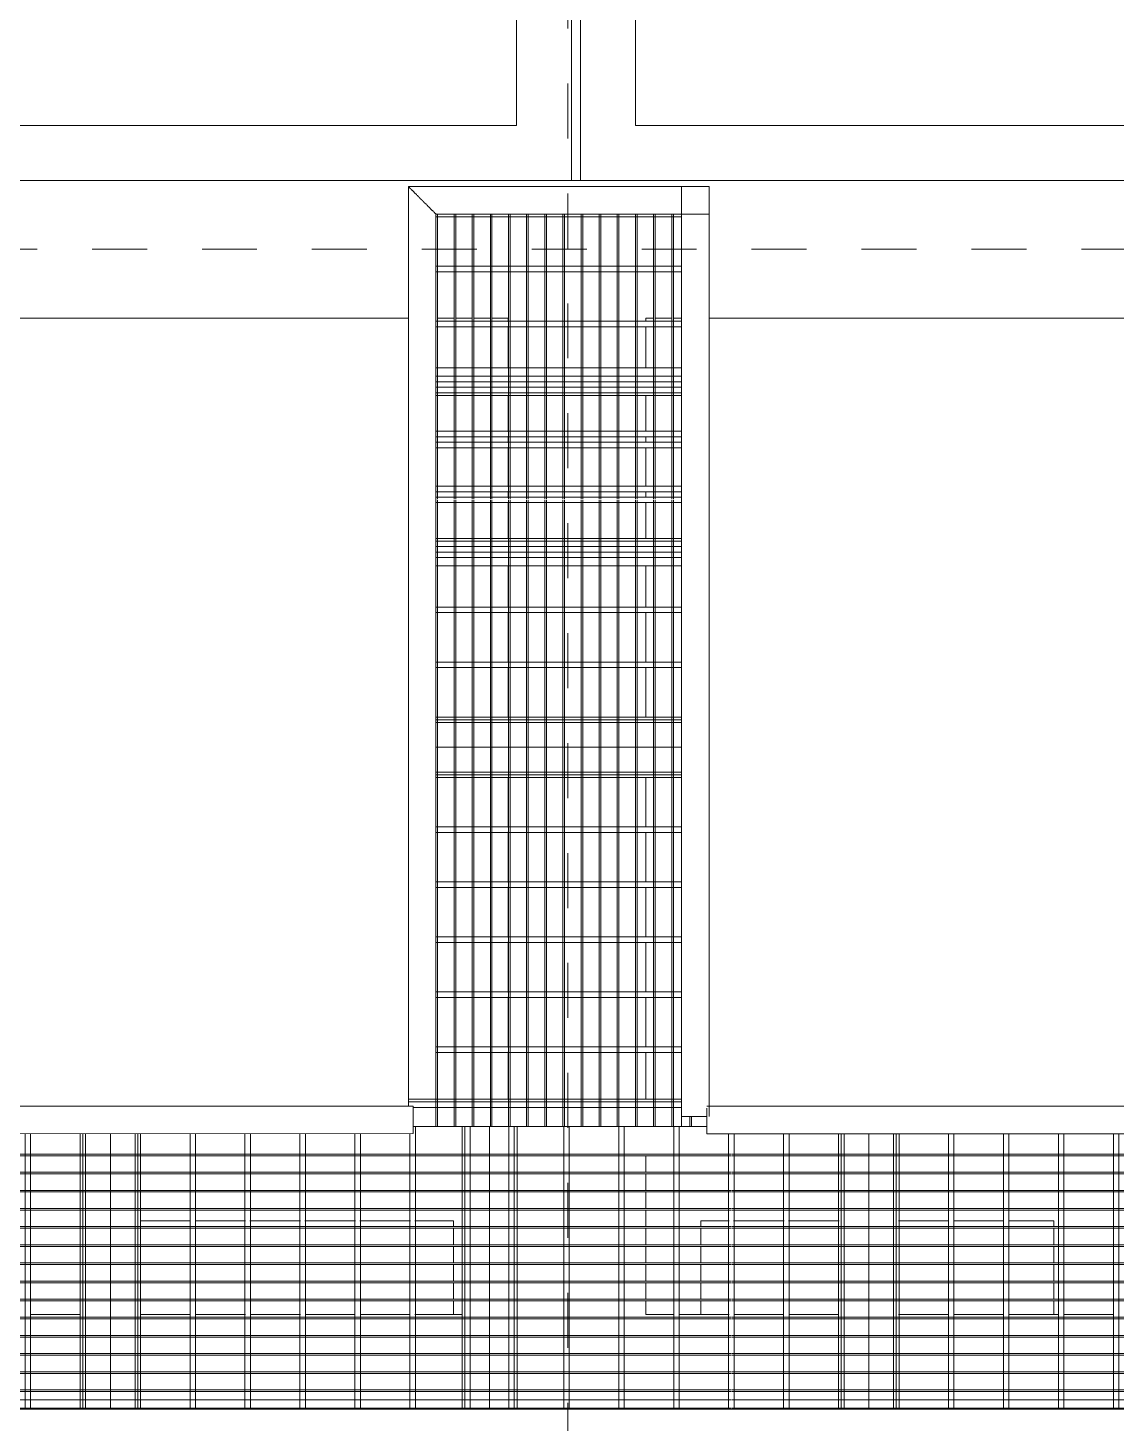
# Model space of a CAD drawing. Header units: metres. Extents: x -43 to 80, y -185 to 8.
# Drawn here: x 43.108 to 45.088, y -134.005 to -131.467 of the extents above; entities that cross this region are included whole.
import ezdxf

# ---------------------------------------------------------------- set-up
doc = ezdxf.new("R2010")
doc.units = ezdxf.units.M
doc.linetypes.add('Grid Line', pattern=[0.022225, 0.0127, -0.003175, 0.003175, -0.003175])
for name, color, linetype, lineweight in [('A-FLOR-HRAL', 7, 'Continuous', 9), ('A-GENM', 7, 'Continuous', 9), ('A-WALL', 7, 'Continuous', 9), ('S-GRID', 7, 'Continuous', 9)]:
    doc.layers.add(name, color=color, linetype=linetype, lineweight=lineweight)

# ---------------------------------------------------------------- blocks, each defined once
blk = doc.blocks.new('M_RVR_Grating - 0_547 x 0_69-V55-N02-ESTANQUE CABECERA')
at = {"layer": 'A-GENM'}
for p, q in [((-0.2235, 0.345), (-0.2606, 0.345)), ((0.2407, 0.345), (-0.2606, 0.345)), ((-0.2235, 0.345), (-0.2235, 0.0965)), ((-0.2205, 0.345), (-0.2235, 0.345)), ((-0.2235, 0.0965), (-0.2235, 0.345)), ((-0.2205, 0.0965), (-0.2205, 0.345)), ((-0.1905, 0.345), (-0.1905, 0.0965)), ((-0.1875, 0.345), (-0.1905, 0.345)), ((-0.1875, 0.0965), (-0.1875, 0.345)), ((-0.1575, 0.345), (-0.1575, 0.0965)), ((-0.1545, 0.345), (-0.1575, 0.345)), ((-0.1545, 0.0965), (-0.1545, 0.345)), ((-0.1245, 0.345), (-0.1245, 0.0965)), ((-0.1215, 0.345), (-0.1245, 0.345)), ((-0.1215, 0.0965), (-0.1215, 0.345)), ((-0.0915, 0.345), (-0.0915, 0.0965)), ((-0.0885, 0.345), (-0.0915, 0.345)), ((-0.0885, 0.0965), (-0.0885, 0.345)), ((-0.0585, 0.345), (-0.0585, 0.0965)), ((-0.0555, 0.345), (-0.0585, 0.345)), ((-0.0555, 0.0965), (-0.0555, 0.345)), ((-0.0255, 0.345), (-0.0255, 0.0965)), ((-0.0225, 0.345), (-0.0255, 0.345)), ((-0.0225, 0.0965), (-0.0225, 0.345)), ((0.0075, 0.345), (0.0075, 0.0965)), ((0.0105, 0.345), (0.0075, 0.345)), ((0.0105, 0.0965), (0.0105, 0.345)), ((0.0405, 0.345), (0.0405, 0.0965)), ((0.0435, 0.345), (0.0405, 0.345)), ((0.0435, 0.0965), (0.0435, 0.345)), ((0.0735, 0.345), (0.0735, 0.0965)), ((0.0765, 0.345), (0.0735, 0.345)), ((0.0765, 0.0965), (0.0765, 0.345)), ((0.1065, 0.345), (0.1065, 0.0965)), ((0.1095, 0.345), (0.1065, 0.345)), ((0.1095, 0.0965), (0.1095, 0.345)), ((0.1395, 0.345), (0.1395, 0.0965)), ((0.1425, 0.345), (0.1395, 0.345)), ((0.1425, 0.0965), (0.1425, 0.345)), ((0.1725, 0.345), (0.1725, 0.0965)), ((0.1755, 0.345), (0.1725, 0.345)), ((0.1755, 0.0965), (0.1755, 0.345)), ((0.2055, 0.345), (0.2055, 0.0965)), ((0.2085, 0.345), (0.2055, 0.345)), ((0.2085, 0.0965), (0.2085, 0.345)), ((0.2235, 0.345), (0.2235, 0.0965)), ((0.2407, 0.345), (0.2235, 0.345)), ((0.2385, 0.345), (0.2385, 0.0965)), ((0.2407, 0.345), (0.2385, 0.345)), ((0.2407, 0.3), (-0.2606, 0.3)), ((-0.2606, 0.295), (0.2407, 0.295)), ((-0.2606, 0.29), (0.2407, 0.29)), ((0.2407, 0.2), (-0.2606, 0.2)), ((-0.2606, 0.19), (0.2407, 0.19)), ((0.2407, 0.1), (-0.2606, 0.1)), ((-0.2606, 0.09), (0.2407, 0.09)), ((-0.2235, 0.0951), (-0.2235, -0.345)), ((-0.2235, -0.345), (-0.2235, 0.0951)), ((-0.2205, -0.345), (-0.2205, 0.0951)), ((-0.1905, 0.0952), (-0.1905, -0.345)), ((-0.1875, -0.345), (-0.1875, 0.0952)), ((-0.1575, 0.0953), (-0.1575, -0.345)), ((-0.1545, -0.345), (-0.1545, 0.0953)), ((-0.1245, 0.095), (-0.1245, -0.345)), ((-0.1215, -0.345), (-0.1215, 0.095)), ((-0.0915, 0.095), (-0.0915, -0.345)), ((-0.0885, -0.345), (-0.0885, 0.095)), ((-0.0585, 0.095), (-0.0585, -0.345)), ((-0.0555, -0.345), (-0.0555, 0.095)), ((-0.0255, 0.095), (-0.0255, -0.345)), ((-0.0225, -0.345), (-0.0225, 0.095)), ((0.0075, 0.095), (0.0075, -0.345)), ((0.0105, -0.345), (0.0105, 0.095)), ((0.0405, 0.095), (0.0405, -0.345)), ((0.0435, -0.345), (0.0435, 0.095)), ((0.0735, 0.095), (0.0735, -0.345)), ((0.0765, -0.345), (0.0765, 0.095)), ((0.1065, 0.095), (0.1065, -0.345)), ((0.1095, -0.345), (0.1095, 0.095)), ((0.1395, 0.095), (0.1395, -0.345)), ((0.1425, -0.345), (0.1425, 0.095)), ((0.1725, 0.095), (0.1725, -0.345)), ((0.1755, -0.345), (0.1755, 0.095)), ((0.2055, 0.095), (0.2055, -0.345)), ((0.2085, -0.345), (0.2085, 0.095)), ((0.2235, 0.095), (0.2235, -0.345)), ((0.2385, 0.095), (0.2385, -0.345)), ((-0.2735, 0.0503), (-0.2735, -0.345)), ((0.2407, 0), (-0.2735, 0)), ((-0.2735, -0.01), (0.2407, -0.01)), ((0.2407, -0.1), (-0.2735, -0.1)), ((-0.2735, -0.11), (0.2407, -0.11)), ((0.2407, -0.2), (-0.2735, -0.2)), ((-0.2735, -0.21), (0.2407, -0.21)), ((0.2407, -0.295), (-0.2735, -0.295)), ((-0.2735, -0.295), (-0.2735, -0.345)), ((0.2407, -0.3), (-0.2735, -0.3)), ((-0.2735, -0.31), (0.2407, -0.31)), ((-0.2735, -0.345), (-0.2235, -0.345)), ((-0.2735, -0.345), (0.2407, -0.345)), ((-0.2235, -0.345), (-0.2205, -0.345)), ((-0.1905, -0.345), (-0.1875, -0.345)), ((-0.1575, -0.345), (-0.1545, -0.345)), ((-0.1245, -0.345), (-0.1215, -0.345)), ((-0.0915, -0.345), (-0.0885, -0.345)), ((-0.0585, -0.345), (-0.0555, -0.345)), ((-0.0255, -0.345), (-0.0225, -0.345)), ((0.0075, -0.345), (0.0105, -0.345)), ((0.0405, -0.345), (0.0435, -0.345)), ((0.0735, -0.345), (0.0765, -0.345)), ((0.1065, -0.345), (0.1095, -0.345)), ((0.1395, -0.345), (0.1425, -0.345)), ((0.1725, -0.345), (0.1755, -0.345)), ((0.2055, -0.345), (0.2085, -0.345)), ((0.2235, -0.345), (0.2407, -0.345)), ((0.2385, -0.345), (0.2407, -0.345))]:
    blk.add_line(p, q, dxfattribs=at)
blk = doc.blocks.new('M_RVR_Grating - 0_547 x 0_69-V56-N02-ESTANQUE CABECERA')
at = {"layer": 'A-GENM'}
for p, q in [((-0.2235, 0.345), (-0.2735, 0.345)), ((-0.2735, 0.345), (-0.2735, 0.2058)), ((0.2407, 0.345), (-0.2735, 0.345)), ((-0.2735, 0.345), (-0.2735, 0.295)), ((-0.2205, 0.345), (-0.2235, 0.345)), ((-0.2235, 0.345), (-0.2235, -0.345)), ((-0.2235, -0.345), (-0.2235, 0.345)), ((-0.2205, -0.345), (-0.2205, 0.345)), ((-0.1875, 0.345), (-0.1905, 0.345)), ((-0.1905, 0.345), (-0.1905, -0.345)), ((-0.1875, -0.345), (-0.1875, 0.345)), ((-0.1545, 0.345), (-0.1575, 0.345)), ((-0.1575, 0.345), (-0.1575, -0.345)), ((-0.1545, -0.345), (-0.1545, 0.345)), ((-0.1215, 0.345), (-0.1245, 0.345)), ((-0.1245, 0.345), (-0.1245, -0.345)), ((-0.1215, -0.345), (-0.1215, 0.345)), ((-0.0885, 0.345), (-0.0915, 0.345)), ((-0.0915, 0.345), (-0.0915, -0.345)), ((-0.0885, -0.345), (-0.0885, 0.345)), ((-0.0555, 0.345), (-0.0585, 0.345)), ((-0.0585, 0.345), (-0.0585, -0.345)), ((-0.0555, -0.345), (-0.0555, 0.345)), ((-0.0225, 0.345), (-0.0255, 0.345)), ((-0.0255, 0.345), (-0.0255, -0.345)), ((-0.0225, -0.345), (-0.0225, 0.345)), ((0.0105, 0.345), (0.0075, 0.345)), ((0.0075, 0.345), (0.0075, -0.345)), ((0.0105, -0.345), (0.0105, 0.345)), ((0.0435, 0.345), (0.0405, 0.345)), ((0.0405, 0.345), (0.0405, -0.345)), ((0.0435, -0.345), (0.0435, 0.345)), ((0.0765, 0.345), (0.0735, 0.345)), ((0.0735, 0.345), (0.0735, -0.345)), ((0.0765, -0.345), (0.0765, 0.345)), ((0.1095, 0.345), (0.1065, 0.345)), ((0.1065, 0.345), (0.1065, -0.345)), ((0.1095, -0.345), (0.1095, 0.345)), ((0.1425, 0.345), (0.1395, 0.345)), ((0.1395, 0.345), (0.1395, -0.345)), ((0.1425, -0.345), (0.1425, 0.345)), ((0.1755, 0.345), (0.1725, 0.345)), ((0.1725, 0.345), (0.1725, -0.345)), ((0.1755, -0.345), (0.1755, 0.345)), ((0.2085, 0.345), (0.2055, 0.345)), ((0.2055, 0.345), (0.2055, -0.345)), ((0.2085, -0.345), (0.2085, 0.345)), ((0.2407, 0.345), (0.2235, 0.345)), ((0.2235, 0.345), (0.2235, -0.345)), ((0.2407, 0.345), (0.2385, 0.345)), ((0.2385, 0.345), (0.2385, -0.345)), ((0.2407, 0.31), (-0.2735, 0.31)), ((-0.2735, 0.3), (0.2407, 0.3)), ((-0.2735, 0.295), (0.2407, 0.295)), ((0.2407, 0.21), (-0.2735, 0.21)), ((-0.2606, 0.2), (0.2407, 0.2)), ((0.2407, 0.11), (-0.2606, 0.11)), ((-0.2606, 0.1), (0.2407, 0.1)), ((0.2407, 0.01), (-0.2606, 0.01)), ((-0.2606, 0), (0.2407, 0)), ((0.2407, -0.09), (-0.2607, -0.09)), ((-0.2607, -0.1), (0.2407, -0.1)), ((0.2407, -0.19), (-0.2607, -0.19)), ((-0.2607, -0.2), (0.2407, -0.2)), ((0.2407, -0.29), (-0.2607, -0.29)), ((0.2407, -0.295), (-0.2607, -0.295)), ((-0.2607, -0.3), (0.2407, -0.3)), ((-0.2607, -0.345), (-0.2235, -0.345)), ((-0.2607, -0.345), (0.2407, -0.345)), ((-0.2235, -0.345), (-0.2205, -0.345)), ((-0.1905, -0.345), (-0.1875, -0.345)), ((-0.1575, -0.345), (-0.1545, -0.345)), ((-0.1245, -0.345), (-0.1215, -0.345)), ((-0.0915, -0.345), (-0.0885, -0.345)), ((-0.0585, -0.345), (-0.0555, -0.345)), ((-0.0255, -0.345), (-0.0225, -0.345)), ((0.0075, -0.345), (0.0105, -0.345)), ((0.0405, -0.345), (0.0435, -0.345)), ((0.0735, -0.345), (0.0765, -0.345)), ((0.1065, -0.345), (0.1095, -0.345)), ((0.1395, -0.345), (0.1425, -0.345)), ((0.1725, -0.345), (0.1755, -0.345)), ((0.2055, -0.345), (0.2085, -0.345)), ((0.2235, -0.345), (0.2407, -0.345)), ((0.2385, -0.345), (0.2407, -0.345))]:
    blk.add_line(p, q, dxfattribs=at)
blk = doc.blocks.new('M_RVR_Grating - 0_547 x 0_69-V58-N02-ESTANQUE CABECERA')
at = {"layer": 'A-GENM'}
for p, q in [((-0.2235, 0.345), (-0.2607, 0.345)), ((0.2407, 0.345), (-0.2607, 0.345)), ((-0.2235, 0.345), (-0.2235, -0.345)), ((-0.2205, 0.345), (-0.2235, 0.345)), ((-0.2235, -0.345), (-0.2235, 0.345)), ((-0.2205, -0.345), (-0.2205, 0.345)), ((-0.1905, 0.345), (-0.1905, -0.345)), ((-0.1875, 0.345), (-0.1905, 0.345)), ((-0.1875, -0.345), (-0.1875, 0.345)), ((-0.1575, 0.345), (-0.1575, -0.345)), ((-0.1545, 0.345), (-0.1575, 0.345)), ((-0.1545, -0.345), (-0.1545, 0.345)), ((-0.1245, 0.345), (-0.1245, -0.345)), ((-0.1215, 0.345), (-0.1245, 0.345)), ((-0.1215, -0.345), (-0.1215, 0.345)), ((-0.0915, 0.345), (-0.0915, -0.345)), ((-0.0885, 0.345), (-0.0915, 0.345)), ((-0.0885, -0.345), (-0.0885, 0.345)), ((-0.0585, 0.345), (-0.0585, -0.345)), ((-0.0555, 0.345), (-0.0585, 0.345)), ((-0.0555, -0.345), (-0.0555, 0.345)), ((-0.0255, 0.345), (-0.0255, -0.345)), ((-0.0225, 0.345), (-0.0255, 0.345)), ((-0.0225, -0.345), (-0.0225, 0.345)), ((0.0075, 0.345), (0.0075, -0.345)), ((0.0105, 0.345), (0.0075, 0.345)), ((0.0105, -0.345), (0.0105, 0.345)), ((0.0405, 0.345), (0.0405, -0.345)), ((0.0435, 0.345), (0.0405, 0.345)), ((0.0435, -0.345), (0.0435, 0.345)), ((0.0735, 0.345), (0.0735, -0.345)), ((0.0765, 0.345), (0.0735, 0.345)), ((0.0765, -0.345), (0.0765, 0.345)), ((0.1065, 0.345), (0.1065, -0.345)), ((0.1095, 0.345), (0.1065, 0.345)), ((0.1095, -0.345), (0.1095, 0.345)), ((0.1395, 0.345), (0.1395, -0.345)), ((0.1425, 0.345), (0.1395, 0.345)), ((0.1425, -0.345), (0.1425, 0.345)), ((0.1725, 0.345), (0.1725, -0.345)), ((0.1755, 0.345), (0.1725, 0.345)), ((0.1755, -0.345), (0.1755, 0.345)), ((0.2055, 0.345), (0.2055, -0.345)), ((0.2085, 0.345), (0.2055, 0.345)), ((0.2085, -0.345), (0.2085, 0.345)), ((0.2235, 0.345), (0.2235, -0.345)), ((0.2407, 0.345), (0.2235, 0.345)), ((0.2385, 0.345), (0.2385, -0.345)), ((0.2407, 0.345), (0.2385, 0.345)), ((0.2407, 0.3), (-0.2607, 0.3)), ((-0.2607, 0.295), (0.2407, 0.295)), ((-0.2607, 0.29), (0.2407, 0.29)), ((0.2407, 0.2), (-0.2608, 0.2)), ((-0.2608, 0.19), (0.2407, 0.19)), ((0.2407, 0.1), (-0.2608, 0.1)), ((-0.2608, 0.09), (0.2407, 0.09)), ((0.2411, 0), (-0.2608, 0)), ((-0.2608, -0.01), (0.2411, -0.01)), ((0.2411, -0.1), (-0.2608, -0.1)), ((-0.2608, -0.11), (0.2411, -0.11)), ((0.2411, -0.2), (-0.2609, -0.2)), ((-0.2609, -0.21), (0.2411, -0.21)), ((0.2411, -0.295), (-0.2609, -0.295)), ((0.2411, -0.3), (-0.2609, -0.3)), ((-0.2609, -0.31), (0.2411, -0.31)), ((-0.2609, -0.345), (-0.2235, -0.345)), ((-0.2609, -0.345), (0.241, -0.345)), ((-0.2235, -0.345), (-0.2205, -0.345)), ((-0.1905, -0.345), (-0.1875, -0.345)), ((-0.1575, -0.345), (-0.1545, -0.345)), ((-0.1245, -0.345), (-0.1215, -0.345)), ((-0.0915, -0.345), (-0.0885, -0.345)), ((-0.0585, -0.345), (-0.0555, -0.345)), ((-0.0255, -0.345), (-0.0225, -0.345)), ((0.0075, -0.345), (0.0105, -0.345)), ((0.0405, -0.345), (0.0435, -0.345)), ((0.0735, -0.345), (0.0765, -0.345)), ((0.1065, -0.345), (0.1095, -0.345)), ((0.1395, -0.345), (0.1425, -0.345)), ((0.1725, -0.345), (0.1755, -0.345)), ((0.2055, -0.345), (0.2085, -0.345)), ((0.2235, -0.345), (0.241, -0.345)), ((0.2385, -0.345), (0.241, -0.345))]:
    blk.add_line(p, q, dxfattribs=at)
blk = doc.blocks.new('M_RVR_Grating - 0_547 x 0_69-V61-N02-ESTANQUE CABECERA')
at = {"layer": 'A-GENM'}
for p, q in [((-0.2235, 0.345), (-0.2606, 0.345)), ((0.2407, 0.345), (-0.2606, 0.345)), ((-0.2205, 0.345), (-0.2235, 0.345)), ((-0.2235, 0.345), (-0.2235, -0.345)), ((-0.2235, -0.345), (-0.2235, 0.345)), ((-0.2205, -0.345), (-0.2205, 0.345)), ((-0.1875, 0.345), (-0.1905, 0.345)), ((-0.1905, 0.345), (-0.1905, -0.345)), ((-0.1875, -0.345), (-0.1875, 0.345)), ((-0.1545, 0.345), (-0.1575, 0.345)), ((-0.1575, 0.345), (-0.1575, -0.345)), ((-0.1545, -0.345), (-0.1545, 0.345)), ((-0.1215, 0.345), (-0.1245, 0.345)), ((-0.1245, 0.345), (-0.1245, -0.345)), ((-0.1215, -0.345), (-0.1215, 0.345)), ((-0.0885, 0.345), (-0.0915, 0.345)), ((-0.0915, 0.345), (-0.0915, -0.345)), ((-0.0885, -0.345), (-0.0885, 0.345)), ((-0.0555, 0.345), (-0.0585, 0.345)), ((-0.0585, 0.345), (-0.0585, -0.345)), ((-0.0555, -0.345), (-0.0555, 0.345)), ((-0.0225, 0.345), (-0.0255, 0.345)), ((-0.0255, 0.345), (-0.0255, -0.345)), ((-0.0225, -0.345), (-0.0225, 0.345)), ((0.0105, 0.345), (0.0075, 0.345)), ((0.0075, 0.345), (0.0075, -0.345)), ((0.0105, -0.345), (0.0105, 0.345)), ((0.0435, 0.345), (0.0405, 0.345)), ((0.0405, 0.345), (0.0405, -0.345)), ((0.0435, -0.345), (0.0435, 0.345)), ((0.0765, 0.345), (0.0735, 0.345)), ((0.0735, 0.345), (0.0735, -0.345)), ((0.0765, -0.345), (0.0765, 0.345)), ((0.1095, 0.345), (0.1065, 0.345)), ((0.1065, 0.345), (0.1065, -0.345)), ((0.1095, -0.345), (0.1095, 0.345)), ((0.1425, 0.345), (0.1395, 0.345)), ((0.1395, 0.345), (0.1395, -0.345)), ((0.1425, -0.345), (0.1425, 0.345)), ((0.1755, 0.345), (0.1725, 0.345)), ((0.1725, 0.345), (0.1725, -0.345)), ((0.1755, -0.345), (0.1755, 0.345)), ((0.2085, 0.345), (0.2055, 0.345)), ((0.2055, 0.345), (0.2055, -0.345)), ((0.2085, -0.345), (0.2085, 0.345)), ((0.2407, 0.345), (0.2235, 0.345)), ((0.2235, 0.345), (0.2235, -0.345)), ((0.2407, 0.345), (0.2385, 0.345)), ((0.2385, 0.345), (0.2385, -0.345)), ((0.2407, 0.31), (-0.2606, 0.31)), ((-0.2606, 0.3), (0.2407, 0.3)), ((-0.2606, 0.295), (0.2407, 0.295)), ((0.2407, 0.21), (-0.2606, 0.21)), ((-0.2606, 0.2), (0.2407, 0.2)), ((0.2407, 0.11), (-0.2606, 0.11)), ((-0.2606, 0.1), (0.2407, 0.1)), ((0.2407, 0.01), (-0.2606, 0.01)), ((-0.2606, 0), (0.2407, 0)), ((0.2407, -0.09), (-0.2606, -0.09)), ((-0.2606, -0.1), (0.2407, -0.1)), ((0.2407, -0.19), (-0.2606, -0.19)), ((-0.2606, -0.2), (0.2407, -0.2)), ((0.2407, -0.29), (-0.2606, -0.29)), ((0.2407, -0.295), (-0.2606, -0.295)), ((-0.2606, -0.3), (0.2407, -0.3)), ((-0.2606, -0.345), (-0.2235, -0.345)), ((-0.2606, -0.345), (0.2407, -0.345)), ((-0.2235, -0.345), (-0.2205, -0.345)), ((-0.1905, -0.345), (-0.1875, -0.345)), ((-0.1575, -0.345), (-0.1545, -0.345)), ((-0.1245, -0.345), (-0.1215, -0.345)), ((-0.0915, -0.345), (-0.0885, -0.345)), ((-0.0585, -0.345), (-0.0555, -0.345)), ((-0.0255, -0.345), (-0.0225, -0.345)), ((0.0075, -0.345), (0.0105, -0.345)), ((0.0405, -0.345), (0.0435, -0.345)), ((0.0735, -0.345), (0.0765, -0.345)), ((0.1065, -0.345), (0.1095, -0.345)), ((0.1395, -0.345), (0.1425, -0.345)), ((0.1725, -0.345), (0.1755, -0.345)), ((0.2055, -0.345), (0.2085, -0.345)), ((0.2235, -0.345), (0.2407, -0.345)), ((0.2385, -0.345), (0.2407, -0.345))]:
    blk.add_line(p, q, dxfattribs=at)
blk = doc.blocks.new('Railing - Railing-2175270-N02-ESTANQUE CABECERA')
at = {"layer": 'A-FLOR-HRAL'}
for p, q in [((-58.9666, -119.7346), (-58.9882, -119.776)), ((-56.0362, -121.2584), (-58.9651, -119.7316)), ((-58.9882, -119.776), (-56.0593, -121.3027))]:
    blk.add_line(p, q, dxfattribs=at)
blk = doc.blocks.new('Railing - Railing-2175300-N02-ESTANQUE CABECERA')
at = {"layer": 'A-FLOR-HRAL'}
blk.add_line((-53.504, -123.2001), (-65.2191, -117.0933), dxfattribs=at)
blk = doc.blocks.new('M_Equipo superior area bomba - M_Equipo superior area bomba-2180695-N02-ESTANQUE CABECERA')
at = {"layer": 'A-GENM'}
for p, q in [((0, 3.9822), (0, 0)), ((3.71, 0), (3.71, 3.9822)), ((0.1, 0.1), (0.1, 3.8822)), ((3.61, 3.8822), (3.61, 0.1)), ((3.61, 0.1), (0.1, 0.1))]:
    blk.add_line(p, q, dxfattribs=at)
blk = doc.blocks.new('M_RVR_Grating - 0_547 x 0_69-V76-N02-ESTANQUE CABECERA')
at = {"layer": 'A-GENM'}
for p, q in [((-0.2205, 0.345), (-0.2235, 0.345)), ((0.2238, 0.345), (-0.223, 0.345)), ((-0.2205, -0.345), (-0.2205, 0.345)), ((-0.1905, 0.345), (-0.1905, -0.345)), ((-0.1875, 0.345), (-0.1905, 0.345)), ((-0.1875, -0.345), (-0.1875, 0.345)), ((-0.1575, 0.345), (-0.1575, -0.345)), ((-0.1545, 0.345), (-0.1575, 0.345)), ((-0.1545, -0.345), (-0.1545, 0.345)), ((-0.1245, 0.345), (-0.1245, -0.345)), ((-0.1215, 0.345), (-0.1245, 0.345)), ((-0.1215, -0.345), (-0.1215, 0.345)), ((-0.0915, 0.345), (-0.0915, -0.345)), ((-0.0885, 0.345), (-0.0915, 0.345)), ((-0.0885, -0.345), (-0.0885, 0.345)), ((-0.0585, 0.345), (-0.0585, -0.345)), ((-0.0555, 0.345), (-0.0585, 0.345)), ((-0.0555, -0.345), (-0.0555, 0.345)), ((-0.0255, 0.345), (-0.0255, -0.345)), ((-0.0225, 0.345), (-0.0255, 0.345)), ((-0.0225, -0.345), (-0.0225, 0.345)), ((0.0075, 0.345), (0.0075, -0.345)), ((0.0105, 0.345), (0.0075, 0.345)), ((0.0105, -0.345), (0.0105, 0.345)), ((0.0405, 0.345), (0.0405, -0.345)), ((0.0435, 0.345), (0.0405, 0.345)), ((0.0435, -0.345), (0.0435, 0.345)), ((0.0735, 0.345), (0.0735, -0.345)), ((0.0765, 0.345), (0.0735, 0.345)), ((0.0765, -0.345), (0.0765, 0.345)), ((0.1065, 0.345), (0.1065, -0.345)), ((0.1095, 0.345), (0.1065, 0.345)), ((0.1095, -0.345), (0.1095, 0.345)), ((0.1395, 0.345), (0.1395, -0.345)), ((0.1425, 0.345), (0.1395, 0.345)), ((0.1425, -0.345), (0.1425, 0.345)), ((0.1725, 0.345), (0.1725, -0.345)), ((0.1755, 0.345), (0.1725, 0.345)), ((0.1755, -0.345), (0.1755, 0.345)), ((0.2055, 0.345), (0.2055, -0.345)), ((0.2085, 0.345), (0.2055, 0.345)), ((0.2085, -0.345), (0.2085, 0.345)), ((0.2238, 0.3), (-0.223, 0.3)), ((-0.223, 0.295), (0.2238, 0.295)), ((-0.223, 0.29), (0.2238, 0.29)), ((0.2238, 0.2), (-0.223, 0.2)), ((-0.223, 0.19), (0.2238, 0.19)), ((0.2237, 0.1), (-0.223, 0.1)), ((-0.223, 0.09), (0.2237, 0.09)), ((0.2237, 0), (-0.223, 0)), ((-0.223, -0.01), (0.2237, -0.01)), ((0.2236, -0.1), (-0.223, -0.1)), ((-0.223, -0.11), (0.2236, -0.11)), ((0.2236, -0.2), (-0.223, -0.2)), ((-0.223, -0.21), (0.2236, -0.21)), ((-0.2735, -0.295), (-0.2735, -0.3079)), ((-0.2735, -0.295), (-0.2735, -0.3079)), ((0.2235, -0.3), (-0.2735, -0.3)), ((-0.2235, -0.295), (-0.2235, -0.345)), ((-0.2235, -0.345), (-0.2235, -0.295)), ((0.2235, -0.295), (-0.223, -0.295)), ((-0.2651, -0.31), (0.2235, -0.31)), ((0.2235, -0.3267), (0.2235, -0.345)), ((0.2385, -0.3267), (0.2385, -0.345)), ((0.2415, -0.345), (0.2415, -0.3267)), ((-0.2651, -0.345), (-0.2235, -0.345)), ((-0.2651, -0.345), (0.2694, -0.345)), ((-0.2235, -0.345), (-0.2205, -0.345)), ((-0.1905, -0.345), (-0.1875, -0.345)), ((-0.1575, -0.345), (-0.1545, -0.345)), ((-0.1245, -0.345), (-0.1215, -0.345)), ((-0.0915, -0.345), (-0.0885, -0.345)), ((-0.0585, -0.345), (-0.0555, -0.345)), ((-0.0255, -0.345), (-0.0225, -0.345)), ((0.0075, -0.345), (0.0105, -0.345)), ((0.0405, -0.345), (0.0435, -0.345)), ((0.0735, -0.345), (0.0765, -0.345)), ((0.1065, -0.345), (0.1095, -0.345)), ((0.1395, -0.345), (0.1425, -0.345)), ((0.1725, -0.345), (0.1755, -0.345)), ((0.2055, -0.345), (0.2085, -0.345)), ((0.2235, -0.345), (0.2694, -0.345)), ((0.2385, -0.345), (0.2415, -0.345))]:
    blk.add_line(p, q, dxfattribs=at)
blk = doc.blocks.new('M_RVR_Grating - 0_547 x 0_69-V77-N02-ESTANQUE CABECERA')
at = {"layer": 'A-GENM'}
for p, q in [((-0.2205, 0.345), (-0.2235, 0.345)), ((0.2235, 0.345), (-0.223, 0.345)), ((-0.2205, 0.1067), (-0.2205, 0.345)), ((-0.1875, 0.345), (-0.1905, 0.345)), ((-0.1905, 0.345), (-0.1905, 0.1067)), ((-0.1875, 0.1067), (-0.1875, 0.345)), ((-0.1545, 0.345), (-0.1575, 0.345)), ((-0.1575, 0.345), (-0.1575, 0.1067)), ((-0.1545, 0.1067), (-0.1545, 0.345)), ((-0.1215, 0.345), (-0.1245, 0.345)), ((-0.1245, 0.345), (-0.1245, 0.1067)), ((-0.1215, 0.1067), (-0.1215, 0.345)), ((-0.0885, 0.345), (-0.0915, 0.345)), ((-0.0915, 0.345), (-0.0915, 0.1067)), ((-0.0885, 0.1067), (-0.0885, 0.345)), ((-0.0555, 0.345), (-0.0585, 0.345)), ((-0.0585, 0.345), (-0.0585, 0.1067)), ((-0.0555, 0.1067), (-0.0555, 0.345)), ((-0.0225, 0.345), (-0.0255, 0.345)), ((-0.0255, 0.345), (-0.0255, 0.1067)), ((-0.0225, 0.1067), (-0.0225, 0.345)), ((0.0105, 0.345), (0.0075, 0.345)), ((0.0075, 0.345), (0.0075, 0.1067)), ((0.0105, 0.1067), (0.0105, 0.345)), ((0.0435, 0.345), (0.0405, 0.345)), ((0.0405, 0.345), (0.0405, 0.1067)), ((0.0435, 0.1067), (0.0435, 0.345)), ((0.0765, 0.345), (0.0735, 0.345)), ((0.0735, 0.345), (0.0735, 0.1067)), ((0.0765, 0.1067), (0.0765, 0.345)), ((0.1095, 0.345), (0.1065, 0.345)), ((0.1065, 0.345), (0.1065, 0.1067)), ((0.1095, 0.1067), (0.1095, 0.345)), ((0.1425, 0.345), (0.1395, 0.345)), ((0.1395, 0.345), (0.1395, 0.1067)), ((0.1425, 0.1067), (0.1425, 0.345)), ((0.1755, 0.345), (0.1725, 0.345)), ((0.1725, 0.345), (0.1725, 0.1067)), ((0.1755, 0.1067), (0.1755, 0.345)), ((0.2085, 0.345), (0.2055, 0.345)), ((0.2055, 0.345), (0.2055, 0.1067)), ((0.2085, 0.1067), (0.2085, 0.345)), ((0.2235, 0.31), (-0.223, 0.31)), ((-0.223, 0.3), (0.2235, 0.3)), ((-0.223, 0.295), (0.2235, 0.295)), ((0.2235, 0.21), (-0.223, 0.21)), ((-0.223, 0.2), (0.2235, 0.2)), ((0.2235, 0.11), (-0.223, 0.11)), ((-0.2205, -0.345), (-0.2205, 0.105)), ((-0.1905, 0.105), (-0.1905, -0.345)), ((-0.1875, -0.345), (-0.1875, 0.105)), ((-0.1575, 0.105), (-0.1575, -0.345)), ((-0.1545, -0.345), (-0.1545, 0.105)), ((-0.1245, 0.105), (-0.1245, -0.345)), ((-0.1215, -0.345), (-0.1215, 0.105)), ((-0.0915, 0.105), (-0.0915, -0.345)), ((-0.0885, -0.345), (-0.0885, 0.105)), ((-0.0585, 0.105), (-0.0585, -0.345)), ((-0.0555, -0.345), (-0.0555, 0.105)), ((-0.0255, 0.105), (-0.0255, -0.345)), ((-0.0225, -0.345), (-0.0225, 0.105)), ((0.0075, 0.105), (0.0075, -0.345)), ((0.0105, -0.345), (0.0105, 0.105)), ((0.0405, 0.105), (0.0405, -0.345)), ((0.0435, -0.345), (0.0435, 0.105)), ((0.0735, 0.105), (0.0735, -0.345)), ((0.0765, -0.345), (0.0765, 0.105)), ((0.1065, 0.105), (0.1065, -0.345)), ((0.1095, -0.345), (0.1095, 0.105)), ((0.1395, 0.1053), (0.1395, -0.345)), ((0.1425, -0.345), (0.1425, 0.1053)), ((0.1725, 0.1052), (0.1725, -0.345)), ((0.1755, -0.345), (0.1755, 0.1052)), ((0.2055, 0.1052), (0.2055, -0.345)), ((0.2085, -0.345), (0.2085, 0.1052)), ((-0.223, 0.1), (0.2235, 0.1)), ((0.2235, 0.01), (-0.223, 0.01)), ((-0.223, 0), (0.2235, 0)), ((0.2235, -0.09), (-0.223, -0.09)), ((-0.223, -0.1), (0.2235, -0.1)), ((0.2235, -0.19), (-0.223, -0.19)), ((-0.223, -0.2), (0.2235, -0.2)), ((0.2235, -0.29), (-0.223, -0.29)), ((0.2235, -0.295), (-0.223, -0.295)), ((-0.223, -0.3), (0.2235, -0.3)), ((-0.2235, -0.345), (-0.2205, -0.345)), ((-0.223, -0.345), (0.2238, -0.345)), ((-0.1905, -0.345), (-0.1875, -0.345)), ((-0.1575, -0.345), (-0.1545, -0.345)), ((-0.1245, -0.345), (-0.1215, -0.345)), ((-0.0915, -0.345), (-0.0885, -0.345)), ((-0.0585, -0.345), (-0.0555, -0.345)), ((-0.0255, -0.345), (-0.0225, -0.345)), ((0.0075, -0.345), (0.0105, -0.345)), ((0.0405, -0.345), (0.0435, -0.345)), ((0.0735, -0.345), (0.0765, -0.345)), ((0.1065, -0.345), (0.1095, -0.345)), ((0.1395, -0.345), (0.1425, -0.345)), ((0.1725, -0.345), (0.1755, -0.345)), ((0.2055, -0.345), (0.2085, -0.345))]:
    blk.add_line(p, q, dxfattribs=at)
blk = doc.blocks.new('M_RVR_Grating - 0_547 x 0_69-V78-N02-ESTANQUE CABECERA')
at = {"layer": 'A-GENM'}
for p, q in [((-0.223, 0.29), (0.2235, 0.29)), ((-0.2205, -0.2233), (-0.2205, 0.295)), ((-0.1905, 0.2951), (-0.1905, -0.2233)), ((-0.1875, -0.2233), (-0.1875, 0.2951)), ((-0.1575, 0.2951), (-0.1575, -0.2233)), ((-0.1545, -0.2233), (-0.1545, 0.2951)), ((-0.1245, 0.295), (-0.1245, -0.2233)), ((-0.1215, -0.2233), (-0.1215, 0.295)), ((-0.0915, 0.295), (-0.0915, -0.2233)), ((-0.0885, -0.2233), (-0.0885, 0.295)), ((-0.0585, 0.295), (-0.0585, -0.2233)), ((-0.0555, -0.2233), (-0.0555, 0.295)), ((-0.0255, 0.295), (-0.0255, -0.2233)), ((-0.0225, -0.2233), (-0.0225, 0.295)), ((0.0075, 0.295), (0.0075, -0.2233)), ((0.0105, -0.2233), (0.0105, 0.295)), ((0.0405, 0.295), (0.0405, -0.2233)), ((0.0435, -0.2233), (0.0435, 0.295)), ((0.0735, 0.295), (0.0735, -0.2233)), ((0.0765, -0.2233), (0.0765, 0.295)), ((0.1065, 0.295), (0.1065, -0.2233)), ((0.1095, -0.2233), (0.1095, 0.295)), ((0.1395, 0.295), (0.1395, -0.2233)), ((0.1425, -0.2233), (0.1425, 0.295)), ((0.1725, 0.295), (0.1725, -0.2233)), ((0.1755, -0.2233), (0.1755, 0.295)), ((0.2055, 0.295), (0.2055, -0.2233)), ((0.2085, -0.2233), (0.2085, 0.295)), ((0.2235, 0.2), (-0.223, 0.2)), ((-0.223, 0.19), (0.2235, 0.19)), ((0.2235, 0.1), (-0.223, 0.1)), ((-0.223, 0.09), (0.2235, 0.09)), ((0.2235, 0), (-0.223, 0)), ((-0.223, -0.01), (0.2235, -0.01)), ((0.2235, -0.1), (-0.223, -0.1)), ((-0.223, -0.11), (0.2235, -0.11)), ((0.2235, -0.2), (-0.223, -0.2)), ((-0.223, -0.21), (0.2235, -0.21)), ((-0.2205, -0.345), (-0.2205, -0.225)), ((-0.1905, -0.225), (-0.1905, -0.345)), ((-0.1875, -0.345), (-0.1875, -0.225)), ((-0.1575, -0.225), (-0.1575, -0.345)), ((-0.1545, -0.345), (-0.1545, -0.225)), ((-0.1245, -0.225), (-0.1245, -0.345)), ((-0.1215, -0.345), (-0.1215, -0.225)), ((-0.0915, -0.225), (-0.0915, -0.345)), ((-0.0885, -0.345), (-0.0885, -0.225)), ((-0.0585, -0.225), (-0.0585, -0.345)), ((-0.0555, -0.345), (-0.0555, -0.225)), ((-0.0255, -0.225), (-0.0255, -0.345)), ((-0.0225, -0.345), (-0.0225, -0.225)), ((0.0075, -0.225), (0.0075, -0.345)), ((0.0105, -0.345), (0.0105, -0.225)), ((0.0405, -0.225), (0.0405, -0.345)), ((0.0435, -0.345), (0.0435, -0.225)), ((0.0735, -0.225), (0.0735, -0.345)), ((0.0765, -0.345), (0.0765, -0.225)), ((0.1065, -0.225), (0.1065, -0.345)), ((0.1095, -0.345), (0.1095, -0.225)), ((0.1395, -0.2247), (0.1395, -0.345)), ((0.1425, -0.345), (0.1425, -0.2247)), ((0.1725, -0.2248), (0.1725, -0.345)), ((0.1755, -0.345), (0.1755, -0.2248)), ((0.2055, -0.2248), (0.2055, -0.345)), ((0.2085, -0.345), (0.2085, -0.2248)), ((0.2235, -0.295), (-0.223, -0.295)), ((0.2235, -0.3), (-0.223, -0.3)), ((-0.223, -0.31), (0.2235, -0.31)), ((-0.2235, -0.345), (-0.2205, -0.345)), ((-0.223, -0.345), (0.2235, -0.345)), ((-0.1905, -0.345), (-0.1875, -0.345)), ((-0.1575, -0.345), (-0.1545, -0.345)), ((-0.1245, -0.345), (-0.1215, -0.345)), ((-0.0915, -0.345), (-0.0885, -0.345)), ((-0.0585, -0.345), (-0.0555, -0.345)), ((-0.0255, -0.345), (-0.0225, -0.345)), ((0.0075, -0.345), (0.0105, -0.345)), ((0.0405, -0.345), (0.0435, -0.345)), ((0.0735, -0.345), (0.0765, -0.345)), ((0.1065, -0.345), (0.1095, -0.345)), ((0.1395, -0.345), (0.1425, -0.345)), ((0.1725, -0.345), (0.1755, -0.345)), ((0.2055, -0.345), (0.2085, -0.345))]:
    blk.add_line(p, q, dxfattribs=at)
blk = doc.blocks.new('Railing - Railing-2188015-N02-ESTANQUE CABECERA')
at = {"layer": 'A-FLOR-HRAL'}
for p, q in [((-59.439, -119.4846), (-62.304, -117.9912)), ((-62.3271, -118.0355), (-59.4621, -119.5289)), ((-59.4621, -119.5289), (-59.439, -119.4846))]:
    blk.add_line(p, q, dxfattribs=at)
blk = doc.blocks.new('Railing - Railing-2188264-N02-ESTANQUE CABECERA')
at = {"layer": 'A-FLOR-HRAL'}
for p, q in [((-58.6732, -117.9972), (-59.4405, -119.4692)), ((-58.1881, -118.2501), (-58.6732, -117.9972)), ((-59.3962, -119.4924), (-58.652, -118.0647)), ((-58.652, -118.0647), (-58.2112, -118.2944)), ((-58.2112, -118.2944), (-58.1881, -118.2501)), ((-59.4405, -119.4692), (-59.3962, -119.4924))]:
    blk.add_line(p, q, dxfattribs=at)
blk.add_open_spline([(-58.6732, -117.9972), (-58.6732, -117.9972), (-58.673, -117.9978), (-58.6724, -117.9997), (-58.6718, -118.0017), (-58.6712, -118.0037), (-58.6706, -118.0056), (-58.6699, -118.0076), (-58.6691, -118.0104), (-58.6681, -118.0134), (-58.6673, -118.016), (-58.6666, -118.018), (-58.666, -118.0201), (-58.6653, -118.0222), (-58.6647, -118.0244), (-58.664, -118.0266), (-58.6633, -118.0288), (-58.6626, -118.031), (-58.6619, -118.0332), (-58.6612, -118.0354), (-58.6605, -118.0375), (-58.6598, -118.0397), (-58.6592, -118.0418), (-58.6585, -118.0439), (-58.6579, -118.0459), (-58.6573, -118.0478), (-58.6567, -118.0497), (-58.6559, -118.0521), (-58.6552, -118.0543), (-58.6546, -118.0563), (-58.654, -118.0582), (-58.6534, -118.0602), (-58.6528, -118.0622), (-58.6521, -118.0641), (-58.652, -118.0647), (-58.652, -118.0647)], degree=3, knots=[0, 0, 0, 0, 0.083333, 0.125, 0.166667, 0.208333, 0.229167, 0.25, 0.291667, 0.333333, 0.354167, 0.375, 0.395833, 0.416667, 0.4375, 0.458333, 0.479167, 0.5, 0.520833, 0.541667, 0.5625, 0.583333, 0.604167, 0.625, 0.645833, 0.666667, 0.6875, 0.708333, 0.75, 0.770833, 0.791667, 0.833333, 0.875, 0.916667, 1, 1, 1, 1], dxfattribs=at)
blk = doc.blocks.new('Railing - Railing-2188274-N02-ESTANQUE CABECERA')
at = {"layer": 'A-FLOR-HRAL'}
for p, q in [((-58.2325, -118.227), (-59.0144, -119.7271)), ((-58.1881, -118.2501), (-58.2325, -118.227)), ((-58.9701, -119.7502), (-58.1881, -118.2501)), ((-59.0144, -119.7271), (-58.9737, -119.7483))]:
    blk.add_line(p, q, dxfattribs=at)

msp = doc.modelspace()

# ---------------------------------------------------------------- linework, layer by layer
at = {"layer": 'A-GENM'}
for p, q in [((43.4041, -133.6372), (43.3125, -133.6372)), ((43.5041, -133.6372), (43.4123, -133.6372)), ((43.6041, -133.6372), (43.5123, -133.6372)), ((43.7041, -133.6372), (43.6123, -133.6372)), ((43.8041, -133.6372), (43.7123, -133.6372)), ((43.8823, -133.6372), (43.8123, -133.6372)), ((43.8823, -133.6477), (43.8823, -133.6372)), ((43.8823, -133.6807), (43.8823, -133.6507)), ((44.3841, -133.6372), (44.3323, -133.6372)), ((44.3323, -133.6372), (44.3323, -133.6477)), ((44.3323, -133.6507), (44.3323, -133.6807)), ((44.4841, -133.6372), (44.3923, -133.6372)), ((44.5841, -133.6372), (44.4923, -133.6372)), ((44.7841, -133.6372), (44.6923, -133.6372)), ((44.8841, -133.6372), (44.7923, -133.6372)), ((44.9748, -133.6372), (44.8923, -133.6372)), ((44.9748, -133.6477), (44.9748, -133.6372)), ((44.9748, -133.6807), (44.9748, -133.6507)), ((43.8823, -133.7137), (43.8823, -133.6837)), ((44.3323, -133.6837), (44.3323, -133.7137)), ((44.9748, -133.7137), (44.9748, -133.6837)), ((43.8823, -133.7467), (43.8823, -133.7167)), ((44.3323, -133.7167), (44.3323, -133.7467)), ((44.9748, -133.7467), (44.9748, -133.7167)), ((43.8823, -133.7797), (43.8823, -133.7497)), ((44.3323, -133.7497), (44.3323, -133.7797)), ((44.9748, -133.7797), (44.9748, -133.7497)), ((43.8823, -133.8077), (43.8823, -133.7827)), ((44.3323, -133.7827), (44.3323, -133.8077)), ((44.9748, -133.8077), (44.9748, -133.7827))]:
    msp.add_line(p, q, dxfattribs=at)
at = {"layer": 'A-WALL'}
for p, q in [((36.3582, -131.7448), (51.8621, -131.7448)), ((43.8006, -131.9948), (40.575, -131.9948)), ((43.8836, -131.9948), (43.8536, -131.9948)), ((43.9166, -131.9948), (43.8866, -131.9948)), ((43.9496, -131.9948), (43.9196, -131.9948)), ((43.9823, -131.9948), (43.9526, -131.9948)), ((43.9823, -132.0017), (43.9823, -131.9948)), ((44.2466, -131.9948), (44.2323, -131.9948)), ((44.2323, -131.9948), (44.2323, -132.0009)), ((44.2796, -131.9948), (44.2496, -131.9948)), ((44.2976, -131.9948), (44.2826, -131.9948)), ((47.6492, -131.9948), (44.3476, -131.9948)), ((43.9823, -132.0857), (43.9823, -132.0098)), ((44.2323, -132.0105), (44.2323, -132.0857)), ((43.9823, -132.2017), (43.9823, -132.1357)), ((44.2323, -132.1357), (44.2323, -132.2009)), ((43.9823, -132.2217), (43.9823, -132.2098)), ((43.9823, -132.3017), (43.9823, -132.2298)), ((44.2323, -132.2105), (44.2323, -132.2209)), ((44.2323, -132.2305), (44.2323, -132.3009)), ((43.9823, -132.3217), (43.9823, -132.3098)), ((43.9823, -132.3957), (43.9823, -132.3298)), ((44.2323, -132.3105), (44.2323, -132.3209)), ((44.2323, -132.3305), (44.2323, -132.3957)), ((43.9823, -132.5217), (43.9823, -132.4457)), ((44.2323, -132.4457), (44.2323, -132.5209)), ((43.9823, -132.6217), (43.9823, -132.5298)), ((44.2323, -132.5305), (44.2323, -132.6209)), ((43.9823, -132.7217), (43.9823, -132.6298)), ((44.2323, -132.6317), (44.2323, -132.7209)), ((43.9823, -132.9217), (43.9823, -132.8298)), ((44.2323, -132.8305), (44.2323, -132.9209)), ((43.9823, -133.0217), (43.9823, -132.9298)), ((44.2323, -132.9305), (44.2323, -133.0209)), ((43.9823, -133.1217), (43.9823, -133.0298)), ((44.2323, -133.0305), (44.2323, -133.1209)), ((43.9823, -133.2217), (43.9823, -133.1298)), ((44.2323, -133.1305), (44.2323, -133.2209)), ((43.9823, -133.3217), (43.9823, -133.2298)), ((44.2323, -133.2305), (44.2323, -133.3209)), ((43.9823, -133.4157), (43.9823, -133.3298)), ((44.2323, -133.3305), (44.2323, -133.4157)), ((44.2323, -133.5187), (44.2323, -133.5487)), ((44.2323, -133.5517), (44.2323, -133.5817)), ((44.2323, -133.5847), (44.2323, -133.6147)), ((44.2323, -133.6177), (44.2323, -133.6477)), ((44.2323, -133.6507), (44.2323, -133.6807)), ((44.2323, -133.6837), (44.2323, -133.7137)), ((44.2323, -133.7167), (44.2323, -133.7467)), ((44.2323, -133.7497), (44.2323, -133.7797)), ((44.2323, -133.7827), (44.2323, -133.8077)), ((43.1125, -133.8077), (43.2039, -133.8077)), ((43.3125, -133.8077), (43.4039, -133.8077)), ((43.4125, -133.8077), (43.5039, -133.8077)), ((43.5125, -133.8077), (43.6039, -133.8077)), ((43.6125, -133.8077), (43.7039, -133.8077)), ((43.7125, -133.8077), (43.8039, -133.8077)), ((43.8125, -133.8077), (43.8982, -133.8077)), ((44.2323, -133.8077), (44.2839, -133.8077)), ((44.2925, -133.8077), (44.3839, -133.8077)), ((44.3925, -133.8077), (44.4839, -133.8077)), ((44.4925, -133.8077), (44.5839, -133.8077)), ((44.6925, -133.8077), (44.7839, -133.8077)), ((44.7925, -133.8077), (44.8839, -133.8077)), ((44.8925, -133.8077), (44.9839, -133.8077)), ((44.9925, -133.8077), (45.0839, -133.8077))]:
    msp.add_line(p, q, dxfattribs=at)
at = {"layer": 'S-GRID', "color": 254, "linetype": 'Grid Line', "true_color": 0xd4d4d4}
for p, q in [((44.0904, -153.6681), (44.0904, -110.951)), ((63.525, -131.8698), (28.2718, -131.8698))]:
    msp.add_line(p, q, dxfattribs=at)

# ---------------------------------------------------------------- block references
at = {"layer": 'A-FLOR-HRAL', "rotation": 27.5316480064027}
for name in ['Railing - Railing-2175300-N02-ESTANQUE CABECERA', 'Railing - Railing-2188264-N02-ESTANQUE CABECERA', 'Railing - Railing-2188274-N02-ESTANQUE CABECERA', 'Railing - Railing-2175270-N02-ESTANQUE CABECERA', 'Railing - Railing-2188015-N02-ESTANQUE CABECERA']:
    msp.add_blockref(name, (41.2865, 0), dxfattribs=at)
at = {"layer": 'A-GENM'}
for name, p in [('M_Equipo superior area bomba - M_Equipo superior area bomba-2180695-N02-ESTANQUE CABECERA', (40.387, -131.7448)), ('M_Equipo superior area bomba - M_Equipo superior area bomba-2180695-N02-ESTANQUE CABECERA', (44.1138, -131.7448)), ('M_RVR_Grating - 0_547 x 0_69-V78-N02-ESTANQUE CABECERA', (44.0741, -132.1007)), ('M_RVR_Grating - 0_547 x 0_69-V77-N02-ESTANQUE CABECERA', (44.0741, -132.4307)), ('M_RVR_Grating - 0_547 x 0_69-V76-N02-ESTANQUE CABECERA', (44.0741, -133.1207))]:
    msp.add_blockref(name, p, dxfattribs=at)
for name, p, rotation in [('M_RVR_Grating - 0_547 x 0_69-V56-N02-ESTANQUE CABECERA', (43.6032, -133.7392), 269.9999999999998), ('M_RVR_Grating - 0_547 x 0_69-V55-N02-ESTANQUE CABECERA', (44.2932, -133.7392), 269.9999999999989), ('M_RVR_Grating - 0_547 x 0_69-V58-N02-ESTANQUE CABECERA', (42.9132, -133.7392), 269.9999999999989), ('M_RVR_Grating - 0_547 x 0_69-V61-N02-ESTANQUE CABECERA', (44.9832, -133.7392), 269.9999999999998)]:
    msp.add_blockref(name, p, dxfattribs=dict(at, rotation=rotation))

doc.saveas('drawing.dxf')
